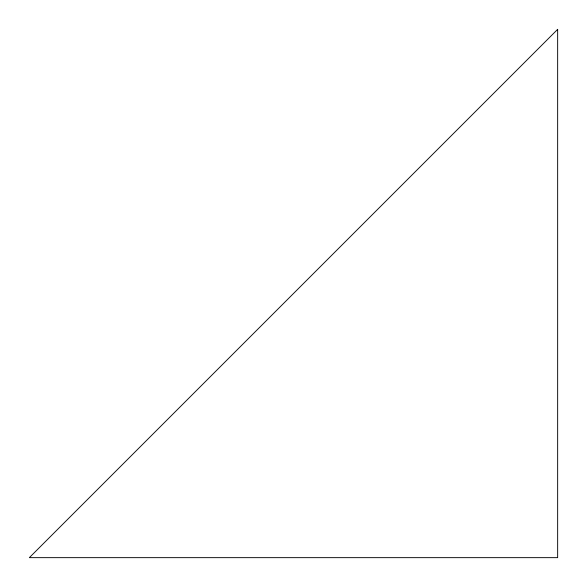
<?xml version="1.0" encoding="UTF-8"?>
<svg xmlns="http://www.w3.org/2000/svg" width="587" height="587" viewBox="0 0 587 587"><rect width="100%" height="100%" fill="white"/><g stroke="black" fill="none" stroke-linecap="round" stroke-linejoin="round"><path stroke-width="0.88" d="M557.65 29.35L29.35 557.65L557.65 557.65L557.65 29.35"/></g></svg>
